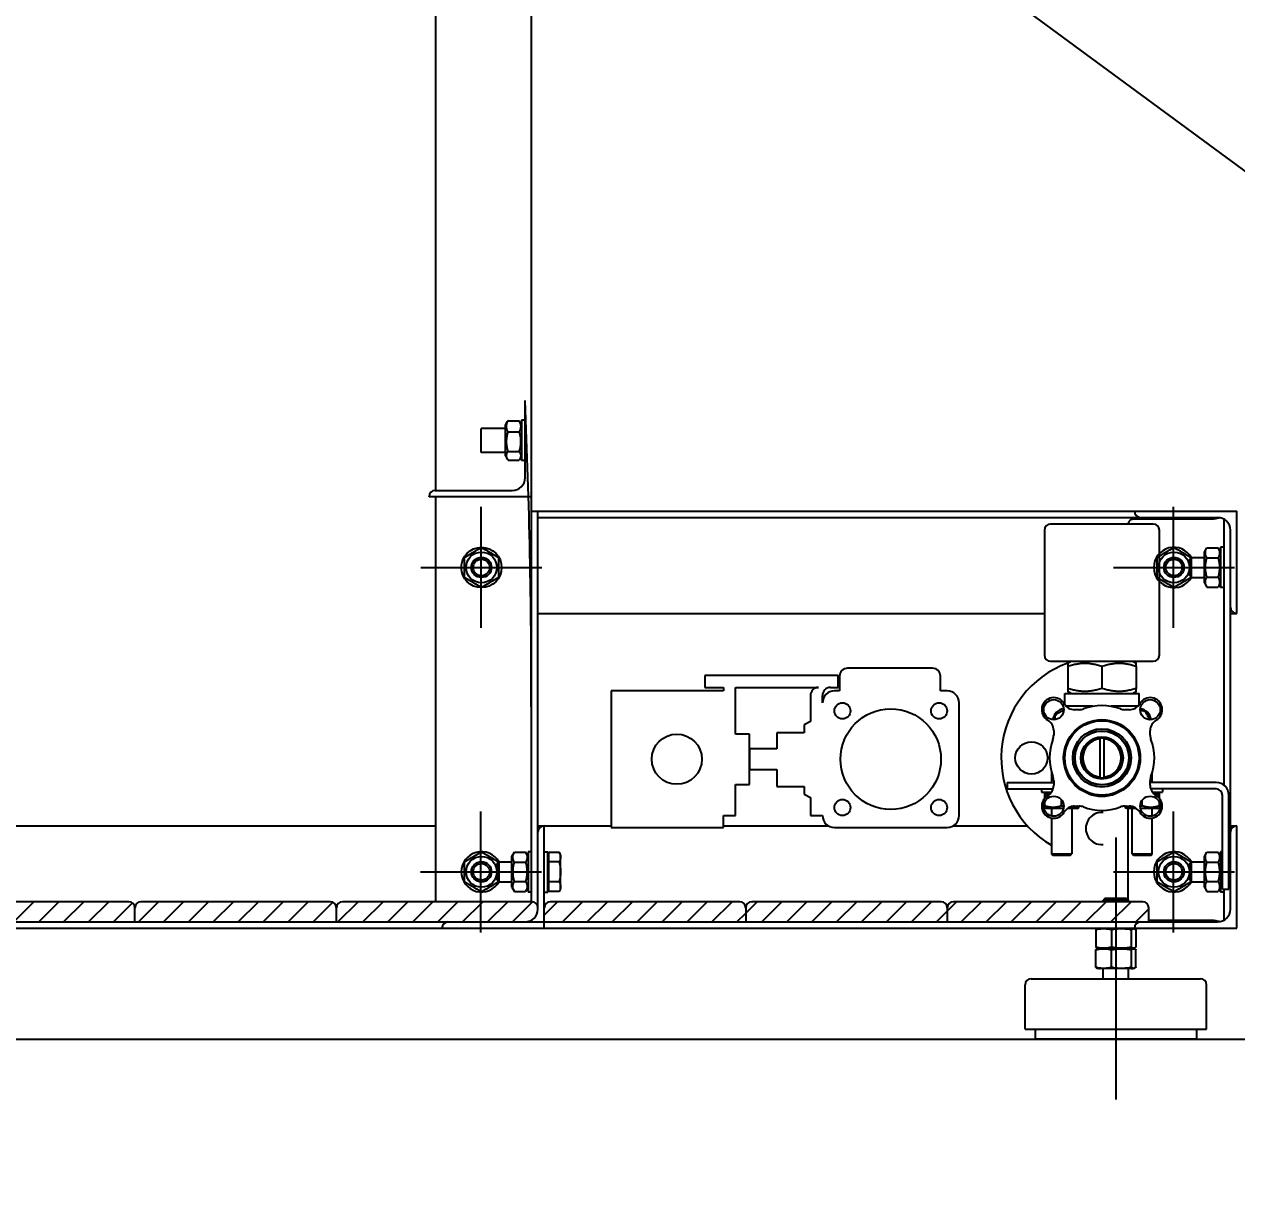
# Model space of a CAD drawing. Extents: x 0 to 21025, y 0 to 14850.
# Drawn here: x 13147 to 13749, y 9995 to 10571 of the extents above; entities that cross this region are included whole.
import ezdxf

# ---------------------------------------------------------------- set-up
doc = ezdxf.new("R2010")
doc.units = 0
doc.header["$LTSCALE"] = 200
doc.header["$MEASUREMENT"] = 0
doc.header["$PDMODE"] = 35
doc.header["$PDSIZE"] = 5
doc.linetypes.add('CENTER', pattern=[2, 1.25, -0.25, 0.25, -0.25])
for name, color, linetype in [('DIM', 1, 'Continuous'), ('HACH', 9, 'Continuous'), ('M2', 2, 'Continuous'), ('M3', 3, 'Continuous'), ('M4', 4, 'Continuous'), ('M5', 5, 'Continuous'), ('MC1', 8, 'CENTER')]:
    doc.layers.add(name, color=color, linetype=linetype)
doc.styles.add('ROMANS', font='romans.shx')
doc.dimstyles.new('CEMI-1. 25', dxfattribs={"dimscale": 25, "dimtxt": 2.5, "dimasz": 2.5, "dimexe": 1, "dimexo": 1, "dimtad": 1, "dimdec": 0, "dimtxsty": 'ROMANS', "dimcen": 0, "dimclrd": 1, "dimclre": 1, "dimclrt": 3, "dimadec": 0, "dimazin": 2, "dimtfac": 1, "dimtdec": 0, "dimtmove": 0, "dimatfit": 3, "dimfxl": 1.25, "dimlwd": -1, "dimlwe": -1, "dimarcsym": 1})
pattern_1 = [(45, (20243.778, 2018.793), (-6.1871843, 6.1871843), [])]

# ---------------------------------------------------------------- blocks, each defined once
blk = doc.blocks.new('iss')
at = {"layer": 'HACH'}
h = blk.add_hatch(dxfattribs=at)
h.set_pattern_fill('ANSI31', color=256, scale=70, style=0)
h.set_pattern_definition(pattern_1)
edge = h.paths.add_edge_path()
edge.add_ellipse((4492.3, -20001.7), major_axis=(3, 0), ratio=1, start_angle=0, end_angle=90)
edge.add_line((4492.3, -19998.7), (4398.3, -19998.7))
edge.add_ellipse((4398.3, -20001.7), major_axis=(0, 3), ratio=1, start_angle=0, end_angle=90)
edge.add_line((4395.3, -20001.7), (4395.3, -20008.7))
edge.add_line((4395.3, -20008.7), (4495.3, -20008.7))
edge.add_line((4495.3, -20008.7), (4495.3, -20001.7))
h = blk.add_hatch(dxfattribs=at)
h.set_pattern_fill('ANSI31', color=256, scale=70, style=0)
h.set_pattern_definition(pattern_1)
edge = h.paths.add_edge_path()
edge.add_ellipse((4592.3, -20001.7), major_axis=(3, 0), ratio=1, start_angle=0, end_angle=90)
edge.add_line((4592.3, -19998.7), (4498.3, -19998.7))
edge.add_ellipse((4498.3, -20001.7), major_axis=(0, 3), ratio=1, start_angle=0, end_angle=90)
edge.add_line((4495.3, -20001.7), (4495.3, -20008.7))
edge.add_line((4495.3, -20008.7), (4595.3, -20008.7))
edge.add_line((4595.3, -20008.7), (4595.3, -20001.7))
h = blk.add_hatch(dxfattribs=at)
h.set_pattern_fill('ANSI31', color=256, scale=70, style=0)
h.set_pattern_definition(pattern_1)
edge = h.paths.add_edge_path()
edge.add_ellipse((4692.3, -20001.7), major_axis=(3, 0), ratio=1, start_angle=0, end_angle=90)
edge.add_line((4692.3, -19998.7), (4598.3, -19998.7))
edge.add_ellipse((4598.3, -20001.7), major_axis=(0, 3), ratio=1, start_angle=0, end_angle=90)
edge.add_line((4595.3, -20001.7), (4595.3, -20008.7))
edge.add_line((4595.3, -20008.7), (4650.73, -20008.7))
edge.add_line((4650.73, -20008.7), (4688.95, -20008.7))
edge.add_ellipse((4688.95, -20002.35), major_axis=(6.35, 0), ratio=1, start_angle=270, end_angle=360)
edge.add_line((4695.3, -20002.35), (4695.3, -20001.7))
h = blk.add_hatch(dxfattribs=at)
h.set_pattern_fill('ANSI31', color=256, scale=70, style=0)
h.set_pattern_definition(pattern_1)
edge = h.paths.add_edge_path()
edge.add_ellipse((4795.48, -20001.7), major_axis=(3, 0), ratio=1, start_angle=0, end_angle=90)
edge.add_line((4795.48, -19998.7), (4701.48, -19998.7))
edge.add_ellipse((4701.48, -20001.7), major_axis=(0, 3), ratio=1, start_angle=0, end_angle=90)
edge.add_line((4698.48, -20001.7), (4698.48, -20002.35))
edge.add_line((4698.48, -20002.35), (4698.48, -20008.7))
edge.add_line((4698.48, -20008.7), (4798.48, -20008.7))
edge.add_line((4798.48, -20008.7), (4798.48, -20001.7))
h = blk.add_hatch(dxfattribs=at)
h.set_pattern_fill('ANSI31', color=256, scale=70, style=0)
h.set_pattern_definition(pattern_1)
edge = h.paths.add_edge_path()
edge.add_ellipse((4895.48, -20001.7), major_axis=(3, 0), ratio=1, start_angle=0, end_angle=90)
edge.add_line((4895.48, -19998.7), (4801.48, -19998.7))
edge.add_ellipse((4801.48, -20001.7), major_axis=(0, 3), ratio=1, start_angle=0, end_angle=90)
edge.add_line((4798.48, -20001.7), (4798.48, -20008.7))
edge.add_line((4798.48, -20008.7), (4898.48, -20008.7))
edge.add_line((4898.48, -20008.7), (4898.48, -20001.7))
h = blk.add_hatch(dxfattribs=at)
h.set_pattern_fill('ANSI31', color=256, scale=70, style=0)
h.set_pattern_definition(pattern_1)
edge = h.paths.add_edge_path()
edge.add_ellipse((4995.48, -20001.7), major_axis=(3, 0), ratio=1, start_angle=0, end_angle=90)
edge.add_line((4995.48, -19998.7), (4901.48, -19998.7))
edge.add_ellipse((4901.48, -20001.7), major_axis=(0, 3), ratio=1, start_angle=0, end_angle=90)
edge.add_line((4898.48, -20001.7), (4898.48, -20008.7))
edge.add_line((4898.48, -20008.7), (4994.38, -20008.7))
edge.add_line((4994.38, -20008.7), (4998.48, -20008.7))
edge.add_line((4998.48, -20008.7), (4998.48, -20001.7))
at = {"layer": 'M2'}
for p, q in [((4946.73, -19814.36), (4946.73, -19876.36)), ((5000.73, -19811.36), (4949.73, -19811.36)), ((5003.73, -19876.36), (5003.73, -19814.36)), ((4949.73, -19879.36), (5000.73, -19879.36)), ((4959.93, -19879.36), (4958.23, -19880.34)), ((4990.53, -19879.36), (4992.23, -19880.34)), ((4844.33, -19886.41), (4778.13, -19886.41)), ((4778.13, -19886.41), (4778.13, -19892.4)), ((4844.33, -19892.4), (4844.33, -19886.41)), ((4891.1, -19882.85), (4849.03, -19882.85)), ((4958.23, -19881.86), (4958.23, -19892.86)), ((4975.23, -19881.86), (4975.23, -19892.86)), ((4992.23, -19881.86), (4992.23, -19892.86)), ((4778.13, -19892.4), (4787.46, -19892.4)), ((4787.46, -19892.4), (4787.46, -19894.07)), ((4793.44, -19915.54), (4793.44, -19892.4)), ((4793.44, -19892.4), (4834.52, -19892.4)), ((4840.5, -19892.4), (4844.33, -19892.4)), ((4845.04, -19886.84), (4845.04, -19894.07)), ((4895.09, -19894.07), (4895.09, -19886.84)), ((4787.46, -19894.07), (4731.6, -19894.07)), ((4731.6, -19894.07), (4731.6, -19961.89)), ((4830.53, -19896.39), (4830.53, -19909.26)), ((4836.51, -19900.05), (4836.51, -19896.39)), ((4845.04, -19894.07), (4842.5, -19894.07)), ((4898.35, -19894.07), (4895.09, -19894.07)), ((4956.81, -19895.36), (4993.66, -19895.36)), ((4956.81, -19900.94), (4956.81, -19895.36)), ((4959.93, -19895.36), (4958.23, -19894.38)), ((4990.53, -19895.36), (4992.23, -19894.38)), ((4993.66, -19900.94), (4993.66, -19895.36)), ((4904.34, -19955.91), (4904.34, -19900.05)), ((4970.71, -19901.76), (4957.52, -19901.76)), ((4958.48, -19902.51), (4958.48, -19901.76)), ((4963.94, -19903.42), (4961.66, -19903.42)), ((4992.95, -19901.76), (4979.76, -19901.76)), ((4988.81, -19903.42), (4986.53, -19903.42)), ((4991.98, -19902.51), (4991.98, -19901.76)), ((4830.53, -19909.26), (4827.46, -19910.95)), ((4972.03, -19909.22), (4972.03, -19908.63)), ((4978.43, -19909.22), (4978.43, -19908.63)), ((4800.29, -19915.54), (4793.44, -19915.54)), ((4800.29, -19940.54), (4800.29, -19915.54)), ((4813.96, -19914.86), (4813.96, -19922.84)), ((4827.46, -19914.86), (4813.96, -19914.86)), ((4827.46, -19910.95), (4827.46, -19914.86)), ((4951.3, -19913.79), (4951.3, -19916.07)), ((4999.17, -19916.07), (4999.17, -19913.79)), ((4813.96, -19922.84), (4800.37, -19922.84)), ((4800.37, -19922.84), (4800.37, -19933.15)), ((4958.48, -19919.69), (4958.48, -19918.39)), ((4974.23, -19917.41), (4974.23, -19937.31)), ((4976.23, -19917.41), (4976.23, -19937.31)), ((4991.98, -19919.69), (4991.98, -19918.39)), ((4800.37, -19933.15), (4813.96, -19933.15)), ((4813.96, -19933.15), (4813.96, -19941.57)), ((4950.23, -19934.49), (4950.23, -19939.52)), ((5000.23, -19939.52), (5000.23, -19934.49)), ((4793.44, -19955.91), (4793.44, -19940.54)), ((4793.44, -19940.54), (4800.29, -19940.54)), ((4928.23, -19939.52), (4951.3, -19939.52)), ((4928.23, -19939.52), (4928.23, -19942.7)), ((4951.3, -19938.65), (4951.3, -19940.93)), ((4960.23, -19938.06), (4960.23, -19939.02)), ((4961.39, -19939.52), (4960.63, -19939.52)), ((4989.83, -19939.52), (4989.08, -19939.52)), ((4990.23, -19939.02), (4990.23, -19938.06)), ((4999.17, -19940.93), (4999.17, -19938.65)), ((5031.88, -19939.52), (4999.17, -19939.52)), ((4813.96, -19941.57), (4827.46, -19941.57)), ((4827.46, -19941.57), (4827.46, -19945.3)), ((4827.46, -19945.3), (4830.53, -19946.99)), ((4830.53, -19946.99), (4830.53, -19955.91)), ((4928.23, -19942.7), (4951.03, -19942.7)), ((4945.23, -19942.7), (4945.23, -19944.4)), ((4945.23, -19944.4), (4950.19, -19944.4)), ((4947.58, -19944.4), (4946.69, -19944.92)), ((4946.69, -19945.65), (4946.69, -19947.49)), ((4965.02, -19942.7), (4964.02, -19942.7)), ((4965.23, -19942.84), (4965.23, -19943.52)), ((4968.94, -19944.68), (4968.36, -19945.08)), ((4982.1, -19945.08), (4981.53, -19944.68)), ((4985.23, -19942.84), (4985.23, -19943.52)), ((4986.45, -19942.7), (4985.45, -19942.7)), ((5031.88, -19942.7), (4999.44, -19942.7)), ((5000.28, -19944.4), (5005.23, -19944.4)), ((5002.88, -19944.4), (5003.78, -19944.92)), ((5003.78, -19947.49), (5003.78, -19945.65)), ((5005.23, -19942.7), (5005.23, -19944.4)), ((5035.06, -19992.52), (5035.06, -19945.87)), ((5038.23, -19992.52), (5038.23, -19945.87)), ((4946.69, -19949.4), (4946.69, -19951.15)), ((4947.58, -19952.4), (4946.69, -19951.88)), ((4956.16, -19952.4), (4947.58, -19952.4)), ((4950.23, -19952.4), (4950.23, -19956.17)), ((4955.23, -19951.15), (4955.23, -19948.24)), ((4962.88, -19952.4), (4958.21, -19952.4)), ((4960.23, -19952.4), (4960.23, -19975)), ((4961.66, -19951.3), (4963.94, -19951.3)), ((4962.88, -19952.4), (4963.78, -19951.88)), ((4986.53, -19951.3), (4988.81, -19951.3)), ((4987.58, -19952.4), (4986.69, -19951.88)), ((4992.26, -19952.4), (4987.58, -19952.4)), ((4990.23, -19975), (4990.23, -19952.4)), ((5002.88, -19952.4), (4994.31, -19952.4)), ((4995.23, -19951.15), (4995.23, -19948.24)), ((5000.23, -19956.17), (5000.23, -19952.4)), ((5002.88, -19952.4), (5003.78, -19951.88)), ((5003.78, -19951.15), (5003.78, -19949.4)), ((4787.46, -19961.89), (4787.46, -19955.91)), ((4787.46, -19955.91), (4793.44, -19955.91)), ((4830.53, -19955.91), (4836.51, -19955.91)), ((4950.23, -19957.19), (4950.23, -19975)), ((5000.23, -19975), (5000.23, -19957.19)), ((4731.6, -19961.89), (4787.46, -19961.89)), ((4842.5, -19961.89), (4898.35, -19961.89)), ((4950.23, -19975), (4960.23, -19975)), ((4950.93, -19975.7), (4950.23, -19975)), ((4959.53, -19975.7), (4950.93, -19975.7)), ((4959.53, -19975.7), (4960.23, -19975)), ((4990.23, -19975), (5000.23, -19975)), ((4990.93, -19975.7), (4990.23, -19975)), ((4999.53, -19975.7), (4990.93, -19975.7)), ((4999.53, -19975.7), (5000.23, -19975)), ((5026.08, -19976.22), (5027.33, -19974.06)), ((5026.08, -19991.52), (5026.08, -19976.22)), ((5027.33, -19974.06), (5032.83, -19974.06)), ((5034.08, -19976.22), (5032.83, -19974.06)), ((5034.08, -19973.87), (5034.08, -19993.87)), ((5035.06, -19973.87), (5034.08, -19973.87)), ((5018.83, -19979.79), (5019.75, -19978.87)), ((5018.83, -19987.95), (5018.83, -19979.79)), ((5019.75, -19988.87), (5019.75, -19978.87)), ((5019.75, -19978.87), (5026.08, -19978.87)), ((5027.33, -19979.05), (5032.83, -19979.05)), ((5018.83, -19987.95), (5019.75, -19988.87)), ((5019.75, -19988.87), (5026.08, -19988.87)), ((5027.33, -19988.69), (5032.83, -19988.69)), ((5026.08, -19991.52), (5027.33, -19993.69)), ((5027.33, -19993.69), (5032.83, -19993.69)), ((5034.08, -19991.52), (5032.83, -19993.69)), ((5035.78, -19993.87), (5034.08, -19993.87)), ((5035.06, -19992.52), (5038.23, -19992.52))]:
    blk.add_line(p, q, dxfattribs=at)
for centre, radius in [((4951.3, -19903.42), 4.99), ((4999.17, -19903.42), 4.99), ((4846.45, -19904), 3.99), ((4870.42, -19927.98), 24.93), ((4894.4, -19904), 3.99), ((4975.23, -19927.36), 19), ((4975.23, -19927.36), 18.43), ((4764.26, -19927.98), 12.47), ((4975.23, -19927.36), 14.5), ((4975.23, -19927.36), 13.5), ((4975.23, -19927.36), 13.34), ((4975.23, -19927.36), 10.46), ((4940.23, -19927.36), 8), ((4975.23, -19927.36), 10), ((4951.3, -19951.3), 4.99), ((4999.17, -19951.3), 4.99), ((4846.45, -19951.96), 3.99), ((4894.4, -19951.96), 3.99)]:
    blk.add_circle(centre, radius, dxfattribs=at)
for centre, radius, start, end in [((4949.73, -19814.36), 3, 90, 180), ((5000.73, -19814.36), 3, 0, 90), ((4975.23, -19927.36), 50, 109.86126, 240), ((4949.73, -19876.36), 3, 180, 270), ((5000.73, -19876.36), 3, 270, 0), ((4849.03, -19886.84), 3.99, 90, 180), ((4891.1, -19886.84), 3.99, 0, 90), ((4834.52, -19896.39), 3.99, 90, 180), ((4840.5, -19896.39), 3.99, 90, 180), ((4842.5, -19900.05), 5.98, 90, 180), ((4898.35, -19900.05), 5.98, 0, 90), ((4951.3, -19903.42), 5.98, 30, 240), ((4999.17, -19903.42), 5.98, 300, 150), ((4956.85, -19908.98), 6, 95.57912, 174.42088), ((4956.85, -19908.98), 5.47, 95.94163, 95.98079), ((4961.66, -19897.44), 5.98, 210, 270), ((4963.94, -19897.44), 5.98, 270, 290.67479), ((4975.23, -19927.36), 26, 69.32521, 110.67479), ((4986.53, -19897.44), 5.98, 249.32521, 270), ((4988.81, -19897.44), 5.98, 270, 330), ((4993.62, -19908.98), 6, 5.57912, 84.42088), ((4993.62, -19908.98), 5.47, 54.01921, 65.98079), ((4945.31, -19913.79), 5.98, 0, 60), ((4956.85, -19908.98), 5.47, 144.01921, 155.98079), ((4993.62, -19908.98), 5.47, 5.94163, 5.98079), ((5005.16, -19913.79), 5.98, 120, 180), ((4945.31, -19916.07), 5.98, 339.32521, 0), ((5005.16, -19916.07), 5.98, 180, 200.67479), ((4975.23, -19927.36), 26, 159.32521, 200.67479), ((4975.23, -19927.36), 9.53, 96.02641, 263.97359), ((4975.23, -19927.36), 9.53, 276.02641, 83.97359), ((4975.23, -19927.36), 26, 339.32521, 20.67479), ((4945.31, -19940.93), 5.98, 300, 0), ((4945.31, -19938.65), 5.98, 0, 20.67479), ((5005.16, -19938.65), 5.98, 159.32521, 180), ((5005.16, -19940.93), 5.98, 180, 240), ((5031.88, -19945.87), 6.35, 0, 90), ((4951.3, -19951.3), 5.98, 120, 330), ((4975.23, -19927.36), 19, 248.80389, 291.19611), ((4999.17, -19951.3), 5.98, 210, 60), ((5031.88, -19945.87), 3.17, 0, 90), ((4961.66, -19957.28), 5.98, 90, 150), ((4963.94, -19957.28), 5.98, 69.32521, 90), ((4975.23, -19927.36), 26, 249.32521, 290.67479), ((4986.53, -19957.28), 5.98, 90, 110.67479), ((4988.81, -19957.28), 5.98, 30, 90), ((4842.5, -19955.91), 5.98, 180, 270), ((4898.35, -19955.91), 5.98, 270, 0), ((4975.23, -19962.36), 8, 86.09959, 273.90041)]:
    blk.add_arc(centre, radius, start, end, dxfattribs=at)
for points, weights in [([(4958.23, -19881.86), (4966.73, -19879.03), (4975.23, -19881.86)], [1, 1.15470053838, 1]), ([(4958.23, -19880.34), (4958.23, -19880.34), (4958.23, -19881.86)], [1.07735026919, 1.07735026919, 1]), ([(4975.23, -19881.86), (4983.73, -19879.03), (4992.23, -19881.86)], [1, 1.15470053838, 1]), ([(4992.23, -19881.86), (4992.23, -19880.34), (4992.23, -19880.34)], [1, 1.07735026919, 1.07735026919]), ([(4975.23, -19892.86), (4966.73, -19895.7), (4958.23, -19892.86)], [1, 1.15470053838, 1]), ([(4958.23, -19892.86), (4958.23, -19894.38), (4958.23, -19894.38)], [1, 1.07735026919, 1.07735026919]), ([(4992.23, -19892.86), (4983.73, -19895.7), (4975.23, -19892.86)], [1, 1.15470053838, 1]), ([(4992.23, -19894.38), (4992.23, -19894.38), (4992.23, -19892.86)], [1.07735026919, 1.07735026919, 1]), ([(4956.28, -19903.53), (4956.28, -19903.53), (4956.28, -19903.53)], [1.00002317822, 1.00001166762, 1]), ([(4996.51, -19903.98), (4996.17, -19903.98), (4995.85, -19903.98)], [1.00001519104, 1.00172638081, 1]), ([(4996.84, -19904.55), (4996.68, -19904.27), (4996.51, -19903.98)], [1, 1.00172638081, 1.00001519104]), ([(4952.42, -19905.76), (4952.14, -19905.92), (4951.85, -19906.09)], [1, 1.00172638081, 1.00001519104]), ([(4951.85, -19906.09), (4951.85, -19906.43), (4951.85, -19906.75)], [1.00001519104, 1.0017263808, 1]), ([(4999.07, -19908.41), (4999.06, -19908.41), (4999.06, -19908.41)], [1.00002317822, 1.00001166762, 1]), ([(4946.69, -19944.92), (4946.69, -19944.92), (4946.69, -19945.65)], [1.0740727178, 1.0740727178, 1]), ([(4946.69, -19945.65), (4948.33, -19945.09), (4949.76, -19944.94)], [1, 1.05523098471, 1.07186065209]), ([(5000.71, -19944.94), (5002.14, -19945.09), (5003.78, -19945.65)], [1.07186065215, 1.05523098482, 1]), ([(5003.78, -19945.65), (5003.78, -19944.92), (5003.78, -19944.92)], [1, 1.0740727178, 1.0740727178]), ([(4946.69, -19951.15), (4946.69, -19951.88), (4946.69, -19951.88)], [1, 1.0740727178, 1.0740727178]), ([(4955.23, -19951.15), (4950.96, -19952.59), (4946.69, -19951.15)], [1, 1.15804961504, 1]), ([(4956.28, -19951.47), (4955.77, -19951.33), (4955.23, -19951.15)], [1.03111846766, 1.01749603956, 1]), ([(4963.31, -19951.3), (4961.04, -19952), (4959.03, -19951.91)], [1.01464073997, 1.0876549551, 1.07786800817]), ([(4963.78, -19951.88), (4963.78, -19951.88), (4963.78, -19951.3)], [1.0740727178, 1.0740727178, 1.01458160047]), ([(4986.69, -19951.3), (4986.69, -19951.88), (4986.69, -19951.88)], [1.01458160047, 1.0740727178, 1.0740727178]), ([(4991.44, -19951.91), (4989.42, -19952), (4987.16, -19951.3)], [1.0778680082, 1.08765495501, 1.01464073997]), ([(4995.23, -19951.15), (4994.7, -19951.33), (4994.19, -19951.47)], [1, 1.01749603956, 1.03111846766]), ([(5003.78, -19951.15), (4999.51, -19952.59), (4995.23, -19951.15)], [1, 1.15804961504, 1]), ([(5003.78, -19951.88), (5003.78, -19951.88), (5003.78, -19951.15)], [1.0740727178, 1.0740727178, 1]), ([(5027.33, -19979.05), (5025.89, -19976.55), (5027.33, -19974.06)], [1, 1.15804961504, 1]), ([(5032.83, -19974.06), (5034.27, -19976.55), (5032.83, -19979.05)], [1, 1.15804961504, 1]), ([(5019.5, -19979.12), (5019.5, -19979.08), (5019.5, -19979.05)], [1.00184388541, 1.00092775271, 1]), ([(5027.33, -19988.69), (5025.96, -19983.87), (5027.33, -19979.05)], [1, 1.1481454356, 1]), ([(5032.83, -19979.05), (5034.2, -19983.87), (5032.83, -19988.69)], [1, 1.1481454356, 1]), ([(5019.5, -19988.69), (5019.5, -19988.66), (5019.5, -19988.63)], [1, 1.00092775271, 1.00184388541]), ([(5027.33, -19993.69), (5025.89, -19991.19), (5027.33, -19988.69)], [1, 1.15804961504, 1]), ([(5032.83, -19988.69), (5034.27, -19991.19), (5032.83, -19993.69)], [1, 1.15804961504, 1])]:
    blk.add_rational_spline(points, weights, degree=2, dxfattribs=at)
for points in [[(4956.28, -19903.53), (4955.63, -19903.91), (4954.96, -19904.3), (4954.35, -19904.65), (4953.74, -19905), (4953.07, -19905.39), (4952.42, -19905.76)], [(4999.06, -19908.41), (4998.69, -19907.76), (4998.3, -19907.08), (4997.95, -19906.48), (4997.6, -19905.87), (4997.21, -19905.19), (4996.84, -19904.55)]]:
    blk.add_open_spline(points, degree=3, knots=[-0.2101923, -0.2101923, -0.2101923, -0.2101923, 0, 0, 0, 0.2101923, 0.2101923, 0.2101923, 0.2101923], dxfattribs=at)
for points in [[(4995.85, -19903.98), (4995.31, -19903.98), (4994.75, -19903.98), (4994.22, -19903.98)], [(4951.85, -19906.75), (4951.85, -19907.29), (4951.85, -19907.85), (4951.85, -19908.38)]]:
    blk.add_open_spline(points, degree=3, dxfattribs=at)
at = {"layer": 'M3'}
for p, q in [((4692.13, -19998.7), (4692.13, -18559.87)), ((4644.5, -19410.79), (4644.5, -19794.7)), ((4688.95, -19788.35), (4688.95, -19750.12)), ((4679.25, -19762.22), (4680.29, -19760.42)), ((4680.5, -19760.08), (4686, -19760.08)), ((4687.25, -19762.22), (4686.21, -19760.42)), ((4687.25, -19759.87), (4687.25, -19779.87)), ((4688.95, -19759.87), (4687.25, -19759.87)), ((4667.13, -19775.87), (4667.13, -19763.87)), ((4679.25, -19763.87), (4667.13, -19763.87)), ((4679.25, -19777.52), (4679.25, -19762.22)), ((4680.5, -19765.66), (4686, -19765.66)), ((4679.25, -19775.87), (4667.13, -19775.87)), ((4679.25, -19777.52), (4680.29, -19779.32)), ((4680.5, -19775.28), (4686, -19775.28)), ((4687.25, -19777.52), (4686.21, -19779.32)), ((4680.5, -19779.66), (4686, -19779.66)), ((4688.95, -19779.87), (4687.25, -19779.87)), ((4644.38, -19794.7), (4682.6, -19794.7)), ((4641.33, -19797.87), (4641.33, -19797.75)), ((4692.13, -19797.87), (4641.33, -19797.87)), ((4644.5, -19797.87), (4644.5, -19998.7)), ((4692.13, -19804.87), (4991.33, -19804.87)), ((4695.3, -20002.35), (4695.3, -19804.87)), ((4695.3, -19808.05), (5032.6, -19808.05)), ((4991.33, -19805), (4991.33, -19804.87)), ((4991.33, -19804.87), (5042.13, -19804.87)), ((5042.13, -19855.67), (5042.13, -19804.87)), ((5029.43, -19808.9), (4991.2, -19808.9)), ((5035.78, -19808.9), (5035.78, -19940.86)), ((5038.95, -20002.35), (5038.95, -19814.4)), ((5026.08, -19825.22), (5027.33, -19823.06)), ((5026.08, -19840.52), (5026.08, -19825.22)), ((5027.33, -19823.06), (5032.83, -19823.06)), ((5034.08, -19825.22), (5032.83, -19823.06)), ((5034.08, -19822.87), (5034.08, -19842.87)), ((5035.78, -19822.87), (5034.08, -19822.87)), ((5018.83, -19828.79), (5019.75, -19827.87)), ((5018.83, -19836.95), (5018.83, -19828.79)), ((5019.75, -19837.87), (5019.75, -19827.87)), ((5019.75, -19827.87), (5026.08, -19827.87)), ((5027.33, -19828.05), (5032.83, -19828.05)), ((5018.83, -19836.95), (5019.75, -19837.87)), ((5019.75, -19837.87), (5026.08, -19837.87)), ((5027.33, -19837.69), (5032.83, -19837.69)), ((5026.08, -19840.52), (5027.33, -19842.69)), ((5027.33, -19842.69), (5032.83, -19842.69)), ((5034.08, -19840.52), (5032.83, -19842.69)), ((5035.78, -19842.87), (5034.08, -19842.87)), ((4695.3, -19855.67), (4946.73, -19855.67)), ((5038.95, -19855.67), (5042.13, -19855.67)), ((4692, -19902.07), (4692.13, -19902.07)), ((4988.15, -19952.4), (4988.15, -19997.55)), ((3606.1, -19961.07), (4644.5, -19961.07)), ((4695.3, -19961.07), (4731.6, -19961.07)), ((4698.48, -20011.87), (4698.48, -19961.07)), ((4787.46, -19961.07), (4839.48, -19961.07)), ((4901.37, -19961.07), (4938.31, -19961.07)), ((5038.95, -19961.07), (5042.13, -19961.07)), ((5042.13, -20011.87), (5042.13, -19961.07)), ((4682.43, -19976.22), (4683.68, -19974.06)), ((4682.43, -19991.52), (4682.43, -19976.22)), ((4683.68, -19974.06), (4689.18, -19974.06)), ((4690.43, -19976.22), (4689.18, -19974.06)), ((4690.43, -19973.87), (4690.43, -19993.87)), ((4692.13, -19973.87), (4690.43, -19973.87)), ((4698.48, -19973.87), (4700.18, -19973.87)), ((4700.18, -19993.87), (4700.18, -19973.87)), ((4700.18, -19976.17), (4700.78, -19976.17)), ((4700.78, -19974.06), (4705.82, -19974.06)), ((4700.78, -19993.69), (4700.78, -19974.06)), ((4706.58, -19975.37), (4705.82, -19974.06)), ((4706.58, -19992.37), (4706.58, -19975.37)), ((5026.08, -19976.22), (5027.33, -19974.06)), ((5026.08, -19991.52), (5026.08, -19976.22)), ((5027.33, -19974.06), (5032.83, -19974.06)), ((5034.08, -19976.22), (5032.83, -19974.06)), ((5034.08, -19973.87), (5034.08, -19993.87)), ((5035.06, -19973.87), (5034.08, -19973.87)), ((4675.18, -19979.79), (4676.1, -19978.87)), ((4675.18, -19987.95), (4675.18, -19979.79)), ((4676.1, -19988.87), (4676.1, -19978.87)), ((4676.1, -19978.87), (4682.43, -19978.87)), ((4683.68, -19979.05), (4689.18, -19979.05)), ((4705.82, -19978.96), (4700.78, -19978.96)), ((5018.83, -19979.79), (5019.75, -19978.87)), ((5018.83, -19987.95), (5018.83, -19979.79)), ((5019.75, -19988.87), (5019.75, -19978.87)), ((5019.75, -19978.87), (5026.08, -19978.87)), ((5027.33, -19979.05), (5032.83, -19979.05)), ((4675.18, -19987.95), (4676.1, -19988.87)), ((4676.1, -19988.87), (4682.43, -19988.87)), ((4683.68, -19988.69), (4689.18, -19988.69)), ((4705.82, -19988.78), (4700.78, -19988.78)), ((5018.83, -19987.95), (5019.75, -19988.87)), ((5019.75, -19988.87), (5026.08, -19988.87)), ((5027.33, -19988.69), (5032.83, -19988.69)), ((4682.43, -19991.52), (4683.68, -19993.69)), ((4683.68, -19993.69), (4689.18, -19993.69)), ((4690.43, -19991.52), (4689.18, -19993.69)), ((4692.13, -19993.87), (4690.43, -19993.87)), ((4698.48, -19993.87), (4700.18, -19993.87)), ((4700.18, -19991.57), (4700.78, -19991.57)), ((4705.82, -19993.69), (4700.78, -19993.69)), ((4706.58, -19992.37), (4705.82, -19993.69)), ((5026.08, -19991.52), (5027.33, -19993.69)), ((5027.33, -19993.69), (5032.83, -19993.69)), ((5034.08, -19991.52), (5032.83, -19993.69)), ((5035.78, -19993.87), (5034.08, -19993.87)), ((5035.78, -19992.52), (5035.78, -20007.85)), ((4492.3, -19998.7), (4398.3, -19998.7)), ((4592.3, -19998.7), (4498.3, -19998.7)), ((4692.3, -19998.7), (4598.3, -19998.7)), ((4795.48, -19998.7), (4701.48, -19998.7)), ((4895.48, -19998.7), (4801.48, -19998.7)), ((4995.48, -19998.7), (4901.48, -19998.7)), ((4976.78, -19996.87), (4975.78, -19997.87)), ((4988.48, -19997.87), (4975.78, -19997.87)), ((4975.78, -19998.7), (4975.78, -19997.87)), ((4976.78, -19996.87), (4987.48, -19996.87)), ((4987.48, -19996.87), (4988.48, -19997.87)), ((4988.48, -19998.7), (4988.48, -19997.87)), ((4495.3, -20008.7), (4495.3, -20001.7)), ((4595.3, -20008.7), (4595.3, -20001.7)), ((4798.48, -20001.7), (4798.48, -20008.7)), ((4898.48, -20001.7), (4898.48, -20008.7)), ((4998.48, -20008.7), (4998.48, -20001.7)), ((3552.13, -20011.87), (5042.13, -20011.87)), ((3561.65, -20008.7), (5032.6, -20008.7)), ((4647.68, -20011.87), (4647.68, -20011.75)), ((4972.23, -20012.52), (4972.23, -20021.22)), ((4972.48, -20012.27), (4973.11, -20012.27)), ((4979.05, -20012.27), (4981.06, -20012.27)), ((4979.93, -20012.52), (4979.93, -20021.22)), ((4988.7, -20012.27), (4990.08, -20012.27)), ((4989.83, -20021.22), (4989.83, -20012.52)), ((4991.33, -20011.87), (4991.33, -20011.75)), ((4992.02, -20012.52), (4992.02, -20021.22)), ((4998.48, -20007.85), (5029.43, -20007.85)), ((4972.23, -20031.22), (4972.23, -20022.52)), ((4972.48, -20021.47), (4973.11, -20021.47)), ((4973.11, -20022.27), (4972.48, -20022.27)), ((4974.33, -20021.87), (4989.93, -20021.87)), ((4979.05, -20021.47), (4981.06, -20021.47)), ((4981.06, -20022.27), (4979.05, -20022.27)), ((4979.93, -20031.22), (4979.93, -20022.52)), ((4988.7, -20021.47), (4990.08, -20021.47)), ((4990.08, -20022.27), (4988.7, -20022.27)), ((4989.83, -20031.22), (4989.83, -20022.52)), ((4992.02, -20031.22), (4992.02, -20022.52)), ((4940.13, -20036.87), (5024.13, -20036.87)), ((4973.11, -20031.47), (4972.48, -20031.47)), ((4989.93, -20031.87), (4974.33, -20031.87)), ((4975.78, -20036.87), (4975.78, -20031.87)), ((4981.06, -20031.47), (4979.05, -20031.47)), ((4988.48, -20036.87), (4988.48, -20031.87)), ((4990.08, -20031.47), (4988.7, -20031.47)), ((4937.13, -20061.87), (4937.13, -20039.87)), ((5027.13, -20061.87), (5027.13, -20039.87)), ((4937.13, -20061.87), (5027.13, -20061.87)), ((4942.13, -20061.87), (4942.13, -20066.87)), ((5022.13, -20066.87), (4942.13, -20066.87)), ((5022.13, -20061.87), (5022.13, -20066.87))]:
    blk.add_line(p, q, dxfattribs=at)
for centre, radius in [((4667.3, -19832.87), 10), ((4667.3, -19832.87), 7.65), ((5010.95, -19832.87), 7.65), ((4667.3, -19832.87), 5), ((4667.3, -19832.87), 4.08), ((5010.95, -19832.87), 5), ((5010.95, -19832.87), 4.08), ((4667.3, -19983.87), 7.65), ((5010.95, -19983.87), 7.65), ((4667.3, -19983.87), 5), ((4667.3, -19983.87), 4.08), ((5010.95, -19983.87), 5), ((5010.95, -19983.87), 4.08)]:
    blk.add_circle(centre, radius, dxfattribs=at)
for centre, radius, start, end in [((1457.33, -19890.95), 3234.69, 359.80299, 2.49529), ((4682.6, -19788.35), 6.35, 270, 0), ((4644.38, -19797.75), 3.05, 90, 180), ((4994.38, -19805), 3.05, 180, 270), ((5032.6, -19814.4), 6.35, 0, 90), ((5010.95, -19832.87), 10, 29.43295, 330.56705), ((5042, -19852.62), 3.05, 180, 270), ((4698.35, -19964.12), 3.05, 90, 180), ((5042, -19964.12), 3.05, 90, 180), ((4667.3, -19983.87), 10, 29.43295, 330.56705), ((5010.95, -19983.87), 10, 29.43295, 330.56705), ((4492.3, -20001.7), 3, 0, 90), ((4498.3, -20001.7), 3, 90, 180), ((4592.3, -20001.7), 3, 0, 90), ((4598.3, -20001.7), 3, 90, 180), ((4692.3, -20001.7), 3, 0, 90), ((4701.48, -20001.7), 3, 90, 180), ((4795.48, -20001.7), 3, 0, 90), ((4801.48, -20001.7), 3, 90, 180), ((4895.48, -20001.7), 3, 0, 90), ((4901.48, -20001.7), 3, 90, 180), ((4995.48, -20001.7), 3, 0, 90), ((4688.95, -20002.35), 6.35, 270, 0), ((5032.6, -20002.35), 6.35, 270, 0), ((4650.73, -20011.75), 3.05, 90, 180), ((4974.33, -20017.39), 5.52, 90, 104.82722), ((4989.93, -20017.39), 5.52, 75.17278, 90), ((4994.38, -20011.75), 3.05, 90, 180), ((4974.33, -20016.36), 5.52, 255.17278, 270), ((4974.33, -20027.39), 5.52, 90, 104.82722), ((4989.93, -20016.36), 5.52, 270, 284.82722), ((4989.93, -20027.39), 5.52, 75.17278, 90), ((4940.13, -20039.87), 3, 90, 180), ((4974.33, -20026.36), 5.52, 255.17278, 270), ((4989.93, -20026.36), 5.52, 270, 284.82722), ((5024.13, -20039.87), 3, 0, 90)]:
    blk.add_arc(centre, radius, start, end, dxfattribs=at)
for points, weights in [([(4680.5, -19765.66), (4679.06, -19762.87), (4680.5, -19760.08)], [1, 1.15804961504, 1]), ([(4680.5, -19760.08), (4680.39, -19760.25), (4680.29, -19760.42)], [1, 1.01085086469, 1.02021180149]), ([(4686, -19760.08), (4687.45, -19762.87), (4686, -19765.66)], [1, 1.15804961504, 1]), ([(4686.21, -19760.42), (4686.12, -19760.25), (4686, -19760.08)], [1.02021180149, 1.01085086469, 1]), ([(4680.5, -19775.28), (4679.14, -19770.47), (4680.5, -19765.66)], [1, 1.1481454356, 1]), ([(4686, -19765.66), (4687.37, -19770.47), (4686, -19775.28)], [1, 1.1481454356, 1]), ([(4680.5, -19779.66), (4679.06, -19777.47), (4680.5, -19775.28)], [1, 1.15804961504, 1]), ([(4686, -19775.28), (4687.45, -19777.47), (4686, -19779.66)], [1, 1.15804961504, 1]), ([(4667.3, -19823.06), (4663.03, -19825.55), (4658.76, -19828.05)], [1, 1.15804961504, 1]), ([(4675.85, -19828.05), (4671.58, -19825.55), (4667.3, -19823.06)], [1, 1.15804961504, 1]), ([(5010.95, -19823.06), (5006.68, -19825.55), (5002.41, -19828.05)], [1, 1.15804961504, 1]), ([(5019.5, -19828.05), (5015.23, -19825.55), (5010.95, -19823.06)], [1, 1.15804961504, 1]), ([(5027.33, -19828.05), (5025.89, -19825.55), (5027.33, -19823.06)], [1, 1.15804961504, 1]), ([(5032.83, -19823.06), (5034.27, -19825.55), (5032.83, -19828.05)], [1, 1.15804961504, 1]), ([(4658.76, -19828.05), (4658.76, -19832.87), (4658.76, -19837.69)], [1, 1.1481454356, 1]), ([(4675.85, -19837.69), (4675.85, -19832.87), (4675.85, -19828.05)], [1, 1.1481454356, 1]), ([(5002.41, -19828.05), (5002.41, -19832.87), (5002.41, -19837.69)], [1, 1.1481454356, 1]), ([(5019.5, -19828.12), (5019.5, -19828.08), (5019.5, -19828.05)], [1.00184388541, 1.00092775271, 1]), ([(5027.33, -19837.69), (5025.96, -19832.87), (5027.33, -19828.05)], [1, 1.1481454356, 1]), ([(5032.83, -19828.05), (5034.2, -19832.87), (5032.83, -19837.69)], [1, 1.1481454356, 1]), ([(4658.76, -19837.69), (4663.03, -19840.19), (4667.3, -19842.69)], [1, 1.15804961504, 1]), ([(4667.3, -19842.69), (4671.58, -19840.19), (4675.85, -19837.69)], [1, 1.15804961504, 1]), ([(5002.41, -19837.69), (5006.68, -19840.19), (5010.95, -19842.69)], [1, 1.15804961504, 1]), ([(5010.95, -19842.69), (5015.23, -19840.19), (5019.5, -19837.69)], [1, 1.15804961504, 1]), ([(5019.5, -19837.69), (5019.5, -19837.66), (5019.5, -19837.63)], [1, 1.00092775271, 1.00184388541]), ([(5027.33, -19842.69), (5025.89, -19840.19), (5027.33, -19837.69)], [1, 1.15804961504, 1]), ([(5032.83, -19837.69), (5034.27, -19840.19), (5032.83, -19842.69)], [1, 1.15804961504, 1]), ([(4667.3, -19974.06), (4663.03, -19976.55), (4658.76, -19979.05)], [1, 1.15804961504, 1]), ([(4675.85, -19979.05), (4671.58, -19976.55), (4667.3, -19974.06)], [1, 1.15804961504, 1]), ([(4683.68, -19979.05), (4682.24, -19976.55), (4683.68, -19974.06)], [1, 1.15804961504, 1]), ([(4689.18, -19974.06), (4690.62, -19976.55), (4689.18, -19979.05)], [1, 1.15804961504, 1]), ([(4705.82, -19974.06), (4706.58, -19975.37), (4706.58, -19976.51)], [1, 1.0379548493, 1]), ([(4706.58, -19976.51), (4706.58, -19977.65), (4705.82, -19978.96)], [1, 1.0379548493, 1]), ([(5010.95, -19974.06), (5006.68, -19976.55), (5002.41, -19979.05)], [1, 1.15804961504, 1]), ([(5019.5, -19979.05), (5015.23, -19976.55), (5010.95, -19974.06)], [1, 1.15804961504, 1]), ([(5027.33, -19979.05), (5025.89, -19976.55), (5027.33, -19974.06)], [1, 1.15804961504, 1]), ([(5032.83, -19974.06), (5034.27, -19976.55), (5032.83, -19979.05)], [1, 1.15804961504, 1]), ([(4658.76, -19979.05), (4658.76, -19983.87), (4658.76, -19988.69)], [1, 1.1481454356, 1]), ([(4675.85, -19979.12), (4675.85, -19979.08), (4675.85, -19979.05)], [1.00184388541, 1.00092775271, 1]), ([(4683.68, -19988.69), (4682.31, -19983.87), (4683.68, -19979.05)], [1, 1.1481454356, 1]), ([(4689.18, -19979.05), (4690.55, -19983.87), (4689.18, -19988.69)], [1, 1.1481454356, 1]), ([(4705.82, -19978.96), (4706.58, -19981.59), (4706.58, -19983.87)], [1, 1.03795484931, 1]), ([(5002.41, -19979.05), (5002.41, -19983.87), (5002.41, -19988.69)], [1, 1.1481454356, 1]), ([(5019.5, -19979.12), (5019.5, -19979.08), (5019.5, -19979.05)], [1.00184388541, 1.00092775271, 1]), ([(5027.33, -19988.69), (5025.96, -19983.87), (5027.33, -19979.05)], [1, 1.1481454356, 1]), ([(5032.83, -19979.05), (5034.2, -19983.87), (5032.83, -19988.69)], [1, 1.1481454356, 1]), ([(4658.76, -19988.69), (4663.03, -19991.19), (4667.3, -19993.69)], [1, 1.15804961504, 1]), ([(4667.3, -19993.69), (4671.58, -19991.19), (4675.85, -19988.69)], [1, 1.15804961504, 1]), ([(4675.85, -19988.69), (4675.85, -19988.66), (4675.85, -19988.63)], [1, 1.00092775271, 1.00184388541]), ([(4683.68, -19993.69), (4682.24, -19991.19), (4683.68, -19988.69)], [1, 1.15804961504, 1]), ([(4689.18, -19988.69), (4690.62, -19991.19), (4689.18, -19993.69)], [1, 1.15804961504, 1]), ([(4706.58, -19983.87), (4706.58, -19986.15), (4705.82, -19988.78)], [1, 1.03795484931, 1]), ([(4705.82, -19988.78), (4706.58, -19990.09), (4706.58, -19991.23)], [1, 1.0379548493, 1]), ([(5002.41, -19988.69), (5006.68, -19991.19), (5010.95, -19993.69)], [1, 1.15804961504, 1]), ([(5010.95, -19993.69), (5015.23, -19991.19), (5019.5, -19988.69)], [1, 1.15804961504, 1]), ([(5019.5, -19988.69), (5019.5, -19988.66), (5019.5, -19988.63)], [1, 1.00092775271, 1.00184388541]), ([(5027.33, -19993.69), (5025.89, -19991.19), (5027.33, -19988.69)], [1, 1.15804961504, 1]), ([(5032.83, -19988.69), (5034.27, -19991.19), (5032.83, -19993.69)], [1, 1.15804961504, 1]), ([(4706.58, -19991.23), (4706.58, -19992.37), (4705.82, -19993.69)], [1, 1.0379548493, 1]), ([(4972.48, -20012.27), (4972.36, -20012.38), (4972.23, -20012.52)], [1, 1.0017263808, 1.00001519104]), ([(4972.23, -20012.52), (4972.69, -20012.38), (4973.11, -20012.27)], [1.00001519104, 1.0017263808, 1]), ([(4979.05, -20012.27), (4979.48, -20012.38), (4979.93, -20012.52)], [1, 1.0017263808, 1.00001519104]), ([(4979.93, -20012.52), (4980.51, -20012.38), (4981.06, -20012.27)], [1.00001519104, 1.0017263808, 1]), ([(4988.7, -20012.27), (4989.25, -20012.38), (4989.83, -20012.52)], [1, 1.0017263808, 1.00001519104]), ([(4989.83, -20012.52), (4989.96, -20012.38), (4990.08, -20012.27)], [1.00001519104, 1.0017263808, 1]), ([(4991.77, -20012.27), (4991.9, -20012.38), (4992.02, -20012.52)], [1, 1.0017263808, 1.00001519104]), ([(4972.23, -20021.22), (4972.36, -20021.36), (4972.48, -20021.47)], [1.00001519104, 1.0017263808, 1]), ([(4973.11, -20021.47), (4972.69, -20021.36), (4972.23, -20021.22)], [1, 1.0017263808, 1.00001519104]), ([(4972.23, -20022.52), (4972.69, -20022.38), (4973.11, -20022.27)], [1.00001519104, 1.0017263808, 1]), ([(4972.48, -20022.27), (4972.36, -20022.38), (4972.23, -20022.52)], [1, 1.0017263808, 1.00001519104]), ([(4979.93, -20021.22), (4979.48, -20021.36), (4979.05, -20021.47)], [1.00001519104, 1.0017263808, 1]), ([(4979.05, -20022.27), (4979.48, -20022.38), (4979.93, -20022.52)], [1, 1.0017263808, 1.00001519104]), ([(4981.06, -20021.47), (4980.51, -20021.36), (4979.93, -20021.22)], [1, 1.0017263808, 1.00001519104]), ([(4979.93, -20022.52), (4980.51, -20022.38), (4981.06, -20022.27)], [1.00001519104, 1.00172638081, 1]), ([(4989.83, -20021.22), (4989.25, -20021.36), (4988.7, -20021.47)], [1.00001519104, 1.0017263808, 1]), ([(4988.7, -20022.27), (4989.25, -20022.38), (4989.83, -20022.52)], [1, 1.0017263808, 1.00001519104]), ([(4990.08, -20021.47), (4989.96, -20021.36), (4989.83, -20021.22)], [1, 1.0017263808, 1.00001519104]), ([(4989.83, -20022.52), (4989.96, -20022.38), (4990.08, -20022.27)], [1.00001519104, 1.0017263808, 1]), ([(4992.02, -20021.22), (4991.9, -20021.36), (4991.77, -20021.47)], [1.00001519104, 1.0017263808, 1]), ([(4991.77, -20022.27), (4991.9, -20022.38), (4992.02, -20022.52)], [1, 1.0017263808, 1.00001519104]), ([(4973.11, -20031.47), (4972.69, -20031.36), (4972.23, -20031.22)], [1, 1.0017263808, 1.00001519104]), ([(4972.23, -20031.22), (4972.36, -20031.36), (4972.48, -20031.47)], [1.00001519104, 1.0017263808, 1]), ([(4979.93, -20031.22), (4979.48, -20031.36), (4979.05, -20031.47)], [1.00001519104, 1.0017263808, 1]), ([(4981.06, -20031.47), (4980.51, -20031.36), (4979.93, -20031.22)], [1, 1.0017263808, 1.00001519104]), ([(4989.83, -20031.22), (4989.25, -20031.36), (4988.7, -20031.47)], [1.00001519104, 1.0017263808, 1]), ([(4990.08, -20031.47), (4989.96, -20031.36), (4989.83, -20031.22)], [1, 1.0017263808, 1.00001519104]), ([(4992.02, -20031.22), (4991.9, -20031.36), (4991.77, -20031.47)], [1.00001519104, 1.0017263808, 1])]:
    blk.add_rational_spline(points, weights, degree=2, dxfattribs=at)
for points, knots in [([(5033.92, -19808.18), (5033.82, -19808.21), (5033.73, -19808.23), (5033.08, -19808.37), (5032.41, -19808.55), (5030.96, -19808.81), (5030.17, -19808.9), (5029.43, -19808.9)], [2.7874262, 2.7874262, 2.7874262, 2.7874262, 2.8264229, 2.8264229, 3.0489915, 3.0489915, 3.2715601, 3.2715601, 3.2715601, 3.2715601]), ([(4991.2, -19808.9), (4990.97, -19808.9), (4990.73, -19808.91), (4990.27, -19808.98), (4990.05, -19809.03), (4989.43, -19809.23), (4989.08, -19809.45), (4988.71, -19809.87), (4988.59, -19810.05), (4988.41, -19810.44), (4988.35, -19810.66), (4988.27, -19811.02), (4988.24, -19811.19), (4988.22, -19811.36)], [1.5798936, 1.5798936, 1.5798936, 1.5798936, 1.6498929, 1.6498929, 1.7198921, 1.7198921, 1.8598907, 1.8598907, 1.9363295, 1.9363295, 2.0127683, 2.0127683, 2.0697799, 2.0697799, 2.0697799, 2.0697799]), ([(4973.11, -20012.27), (4974.11, -20012.05), (4975.15, -20012.01), (4976.08, -20012.01), (4977.02, -20012.01), (4978.06, -20012.05), (4979.05, -20012.27)], [-0.3783461, -0.3783461, -0.3783461, -0.3783461, 0, 0, 0, 0.3783461, 0.3783461, 0.3783461, 0.3783461]), ([(4981.06, -20012.27), (4982.34, -20012.05), (4983.68, -20012.01), (4984.88, -20012.01), (4986.08, -20012.01), (4987.42, -20012.05), (4988.7, -20012.27)], [-0.3783461, -0.3783461, -0.3783461, -0.3783461, 0, 0, 0, 0.3783461, 0.3783461, 0.3783461, 0.3783461]), ([(4990.08, -20012.27), (4990.36, -20012.05), (4990.66, -20012.01), (4990.93, -20012.01), (4991.19, -20012.01), (4991.49, -20012.05), (4991.77, -20012.27)], [-0.3783461, -0.3783461, -0.3783461, -0.3783461, 0, 0, 0, 0.3783461, 0.3783461, 0.3783461, 0.3783461]), ([(5029.43, -20007.85), (5030.17, -20007.85), (5030.96, -20007.93), (5032.41, -20008.2), (5033.08, -20008.37), (5033.73, -20008.52), (5033.82, -20008.54), (5033.92, -20008.56)], [0, 0, 0, 0, 0.2225686, 0.2225686, 0.4451372, 0.4451372, 0.4841339, 0.4841339, 0.4841339, 0.4841339]), ([(4979.05, -20021.47), (4978.06, -20021.69), (4977.02, -20021.74), (4975.15, -20021.74), (4974.11, -20021.69), (4973.11, -20021.47)], [1.9783479, 1.9783479, 1.9783479, 1.9783479, 2.356694, 2.356694, 2.7350402, 2.7350402, 2.7350402, 2.7350402]), ([(4973.11, -20022.27), (4974.11, -20022.05), (4975.15, -20022.01), (4977.02, -20022.01), (4978.06, -20022.05), (4979.05, -20022.27)], [1.9783479, 1.9783479, 1.9783479, 1.9783479, 2.356694, 2.356694, 2.7350402, 2.7350402, 2.7350402, 2.7350402]), ([(4988.7, -20021.47), (4987.42, -20021.69), (4986.08, -20021.74), (4983.68, -20021.74), (4982.34, -20021.69), (4981.06, -20021.47)], [1.9783479, 1.9783479, 1.9783479, 1.9783479, 2.356694, 2.356694, 2.7350402, 2.7350402, 2.7350402, 2.7350402]), ([(4981.06, -20022.27), (4982.34, -20022.05), (4983.68, -20022.01), (4986.08, -20022.01), (4987.42, -20022.05), (4988.7, -20022.27)], [1.9783479, 1.9783479, 1.9783479, 1.9783479, 2.356694, 2.356694, 2.7350402, 2.7350402, 2.7350402, 2.7350402]), ([(4991.77, -20021.47), (4991.49, -20021.69), (4991.19, -20021.74), (4990.66, -20021.74), (4990.36, -20021.69), (4990.08, -20021.47)], [1.9783479, 1.9783479, 1.9783479, 1.9783479, 2.356694, 2.356694, 2.7350402, 2.7350402, 2.7350402, 2.7350402]), ([(4990.08, -20022.27), (4990.36, -20022.05), (4990.66, -20022.01), (4991.19, -20022.01), (4991.49, -20022.05), (4991.77, -20022.27)], [1.9783479, 1.9783479, 1.9783479, 1.9783479, 2.356694, 2.356694, 2.7350402, 2.7350402, 2.7350402, 2.7350402]), ([(4979.05, -20031.47), (4978.06, -20031.69), (4977.02, -20031.74), (4976.08, -20031.74), (4975.15, -20031.74), (4974.11, -20031.69), (4973.11, -20031.47)], [-0.3783461, -0.3783461, -0.3783461, -0.3783461, 0, 0, 0, 0.3783461, 0.3783461, 0.3783461, 0.3783461]), ([(4988.7, -20031.47), (4987.42, -20031.69), (4986.08, -20031.74), (4984.88, -20031.74), (4983.68, -20031.74), (4982.34, -20031.69), (4981.06, -20031.47)], [-0.3783461, -0.3783461, -0.3783461, -0.3783461, 0, 0, 0, 0.3783461, 0.3783461, 0.3783461, 0.3783461]), ([(4991.77, -20031.47), (4991.49, -20031.69), (4991.19, -20031.74), (4990.93, -20031.74), (4990.66, -20031.74), (4990.36, -20031.69), (4990.08, -20031.47)], [-0.3783461, -0.3783461, -0.3783461, -0.3783461, 0, 0, 0, 0.3783461, 0.3783461, 0.3783461, 0.3783461])]:
    blk.add_open_spline(points, degree=3, knots=knots, dxfattribs=at)
for points in [[(4972.92, -20012.05), (4972.78, -20012.09), (4972.63, -20012.16), (4972.48, -20012.27)], [(4972.48, -20021.47), (4972.63, -20021.59), (4972.78, -20021.65), (4972.92, -20021.69)], [(4972.92, -20022.05), (4972.78, -20022.09), (4972.63, -20022.16), (4972.48, -20022.27)], [(4972.48, -20031.47), (4972.63, -20031.59), (4972.78, -20031.65), (4972.92, -20031.69)]]:
    blk.add_open_spline(points, degree=3, dxfattribs=at)
at = {"layer": 'MC1', "ltscale": 1.5}
for p, q in [((4667.17, -19862.87), (4667.17, -19802.87)), ((4637.3, -19832.87), (4697.3, -19832.87))]:
    blk.add_line(p, q, dxfattribs=at)
at = {"layer": 'MC1', "ltscale": 2.5}
for p, q in [((5010.82, -19862.87), (5010.82, -19802.87)), ((4980.95, -19832.87), (5040.95, -19832.87)), ((4666.95, -20013.87), (4666.95, -19953.87)), ((5010.82, -20013.87), (5010.82, -19953.87)), ((4982.13, -19966.87), (4982.14, -20096.87)), ((4637.07, -19983.87), (4697.07, -19983.87)), ((4980.95, -19983.87), (5040.95, -19983.87))]:
    blk.add_line(p, q, dxfattribs=at)
blk = doc.blocks.new('*D43')
at = {"layer": 'Defpoints', "color": 0, "transparency": 16777216}
for p in [(13799.09, 10329.12), (10036.61, 10067.12), (10036.61, 9212.99)]:
    blk.add_point(p, dxfattribs=at)
at = {"layer": 'DIM', "color": 1, "transparency": 16777216}
for p, q in [((13799.09, 10304.12), (13799.09, 9187.99)), ((10036.61, 10042.12), (10036.61, 9187.99)), ((13736.59, 9212.99), (10099.11, 9212.99))]:
    blk.add_line(p, q, dxfattribs=at)
for points in [[(10099.11, 9223.41), (10099.11, 9202.58), (10036.61, 9212.99)], [(13736.59, 9223.41), (13736.59, 9202.58), (13799.09, 9212.99)]]:
    blk.add_solid(points, dxfattribs=at)
at = {"layer": 'DIM', "color": 3, "transparency": 16777216, "insert": (11720.59, 9259.87), "char_height": 62.5, "attachment_point": 5, "style": 'ROMANS'}
blk.add_mtext('3762', dxfattribs=at)
blk = doc.blocks.new('*D48')
at = {"layer": 'Defpoints', "color": 0, "transparency": 16777216}
for p in [(9225.72, 11552.17), (14465.94, 10077), (14465.94, 9023.98)]:
    blk.add_point(p, dxfattribs=at)
at = {"layer": 'DIM', "color": 1, "transparency": 16777216}
for p, q in [((9225.72, 11527.17), (9225.72, 8998.98)), ((14465.94, 10052), (14465.94, 8998.98)), ((9288.22, 9023.98), (14403.44, 9023.98))]:
    blk.add_line(p, q, dxfattribs=at)
for points in [[(9288.22, 9034.4), (9288.22, 9013.57), (9225.72, 9023.98)], [(14403.44, 9034.4), (14403.44, 9013.57), (14465.94, 9023.98)]]:
    blk.add_solid(points, dxfattribs=at)
at = {"layer": 'DIM', "color": 3, "transparency": 16777216, "insert": (11845.83, 9070.86), "char_height": 62.5, "attachment_point": 5, "style": 'ROMANS'}
blk.add_mtext('5240', dxfattribs=at)
blk = doc.blocks.new('ljk')
at = {"layer": 'M4'}
blk.add_line((-33753.36, -59075.78), (-31761.08, -60540.91), dxfattribs=at)
blk.add_line((-33753.36, -59075.78), (-31761.08, -60540.91), dxfattribs=at)
blk.add_line((-33753.36, -59075.78), (-31761.08, -60540.91), dxfattribs=at)

msp = doc.modelspace()

# ---------------------------------------------------------------- linework, layer by layer
at = {"layer": 'M5'}
msp.add_line((7950.55, 10067.12), (15166.81, 10067.12), dxfattribs=at)

# ---------------------------------------------------------------- block references
at = {"layer": 'DIM'}
for name, p in [('iss', (8706.96, 30133.99)), ('ljk', (46079.43, 70622.95))]:
    msp.add_blockref(name, p, dxfattribs=at)

# ---------------------------------------------------------------- dimensions: what is measured, and where the dimension line sits
dim = msp.add_linear_dim(base=(14465.94, 9023.98), p1=(9225.72, 11552.17), p2=(14465.94, 10077), dimstyle='CEMI-1. 25', dxfattribs=at)
dim.commit()
dim.dimension.update_dxf_attribs({"geometry": '*D48', "text_midpoint": (11845.83, 9070.86)})
dim = msp.add_linear_dim(base=(10036.61, 9212.99), p1=(13799.09, 10329.12), p2=(10036.61, 10067.12), dimstyle='CEMI-1. 25', dxfattribs=at)
dim.commit()
dim.dimension.update_dxf_attribs({"geometry": '*D43', "text_midpoint": (11720.59, 9212.99), "dimtype": 160})

doc.saveas('drawing.dxf')
